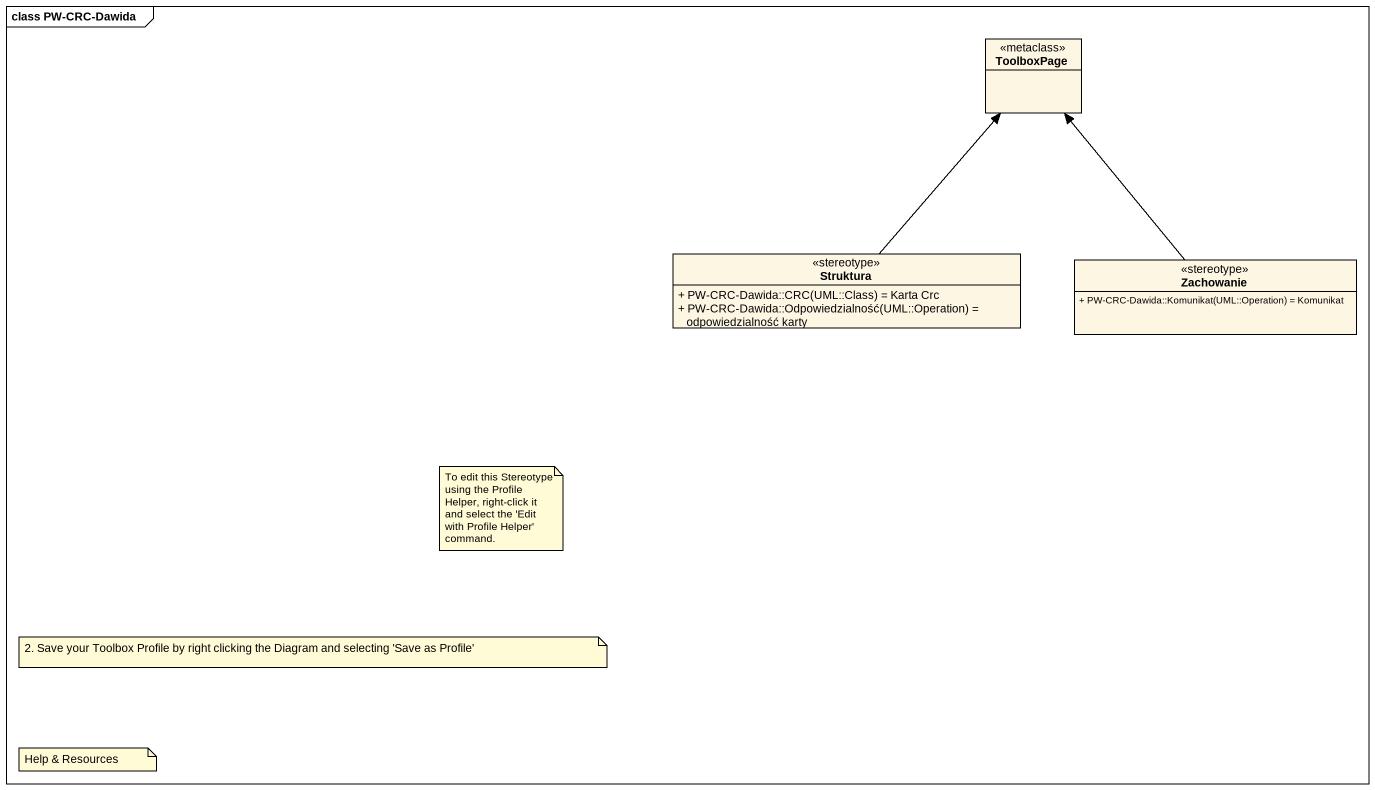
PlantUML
@startuml
mainframe class PW-CRC-Dawida
hide circle
hide empty members
skinparam classAttributeIconSize 0
class ToolboxPage <<metaclass>>
class Struktura <<stereotype>> {
  {field} + PW-CRC-Dawida::CRC(UML::Class) = Karta Crc
  {field} + PW-CRC-Dawida::Odpowiedzialność(UML::Operation) = odpowiedzialność karty
}
class Zachowanie <<stereotype>> {
  {field} + PW-CRC-Dawida::Komunikat(UML::Operation) = Komunikat
}
Struktura -up-> ToolboxPage
Zachowanie -up-> ToolboxPage
note as N1
  To edit this Stereotype using the Profile Helper, right-click it and select the 'Edit with Profile Helper' command.
end note
note as N2
  2. Save your Toolbox Profile by right clicking the Diagram and selecting 'Save as Profile'
end note
note as N3
  Help & Resources
end note
@enduml
